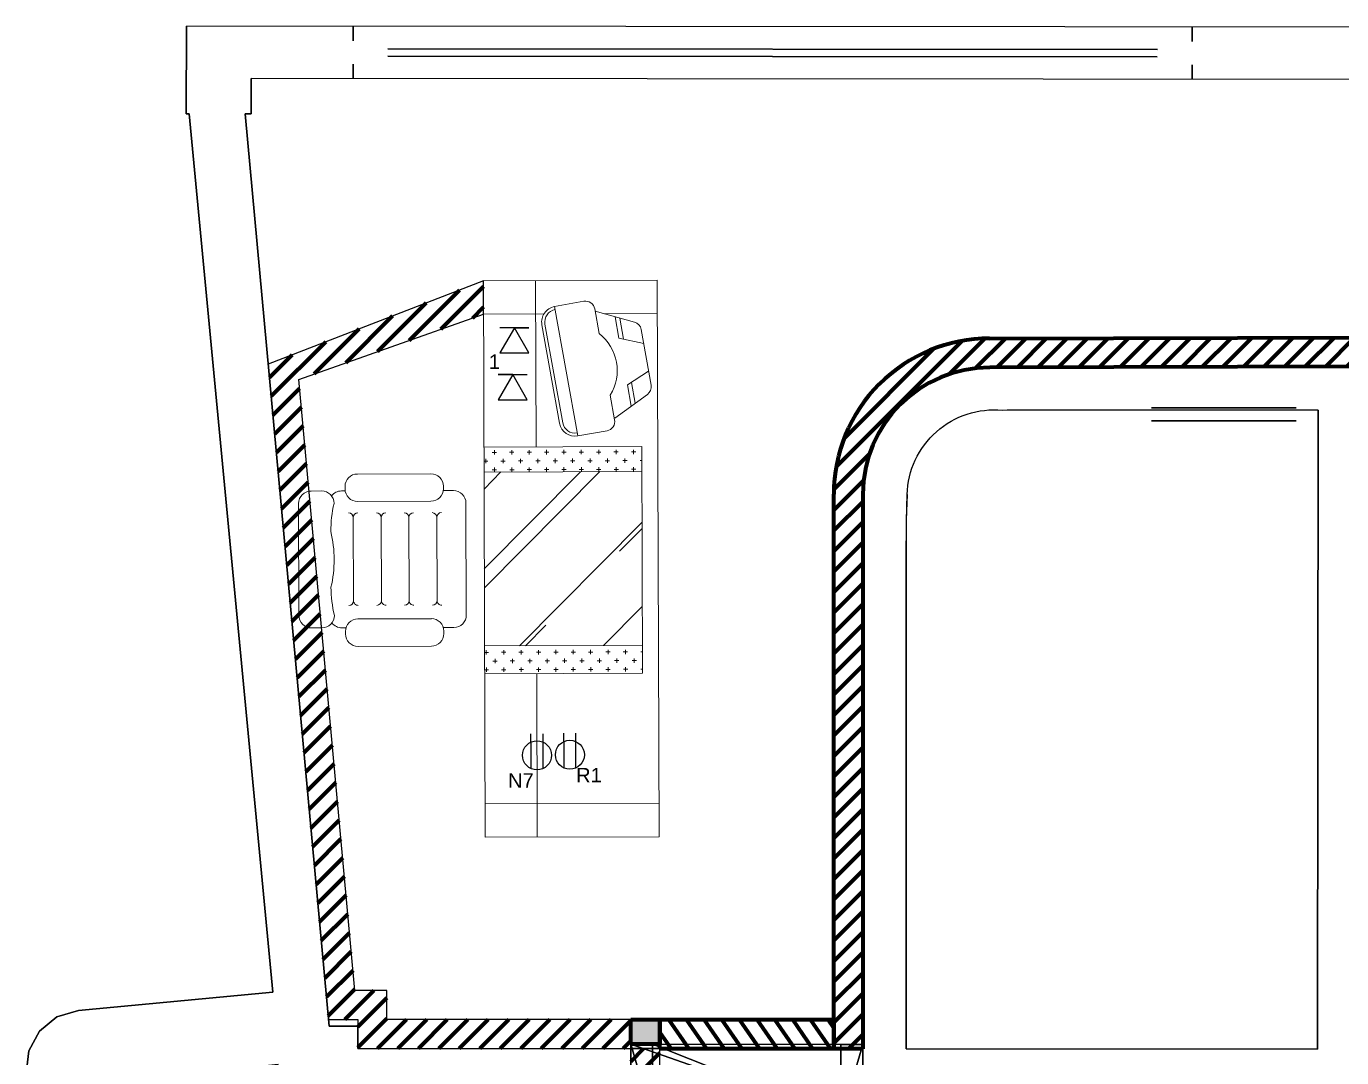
# Model space of a CAD drawing. Header units: metres. Extents: x -0.1 to 64.1, y -0.2 to 39.7.
# Drawn here: x 35.861 to 40.4, y 34.142 to 37.7 of the extents above; entities that cross this region are included whole.
import ezdxf

# ---------------------------------------------------------------- set-up
doc = ezdxf.new("R2010")
doc.units = ezdxf.units.M
doc.header["$LTSCALE"] = 0.2
doc.linetypes.add('ACAD_ISO02W100', pattern=[15, 12, -3])
for name, color, linetype in [('Canaletas', 4, 'Continuous'), ('Comunicacion', 1, 'Continuous'), ('Indicacion-Tabla', 7, 'Continuous'), ('Ruta de Cableado', 3, 'Continuous'), ('Tomacorrientes', 7, 'Continuous'), ('Voz', 160, 'Continuous'), ('www.dwgautocad.com', 7, 'Continuous')]:
    doc.layers.add(name, color=color, linetype=linetype)
doc.layers.add('DLX_CONT', color=7, linetype='Continuous', true_color=0x969696)
doc.layers.add('Muebles', color=9, linetype='Continuous', lineweight=5)
doc.layers.get('0').off()
doc.styles.get("Standard").update_dxf_attribs({"font": 'arial.ttf'})

# ---------------------------------------------------------------- blocks, each defined once
blk = doc.blocks.new('920_0_2')
mesh = blk.add_polyface()
corners = [(-1.3273, -0.0125, 0.88), (1.3273, -0.0125, -0.88), (1.3273, -0.0125, 0.88), (1.3273, -0.0125, -0.88), (-1.3273, -0.0125, 0.88), (-1.3273, -0.0125, -0.88), (-1.3273, 0.0125, -0.88), (1.3273, 0.0125, 0.88), (1.3273, 0.0125, -0.88), (1.3273, 0.0125, 0.88), (-1.3273, 0.0125, -0.88), (-1.3273, 0.0125, 0.88)]
mesh.append_faces([[corners[k] for k in face] for face in [(0, 1, 2), (3, 4, 5), (6, 7, 8), (9, 10, 11)]])
blk = doc.blocks.new('1002_0_2')
mesh = blk.add_polyface()
corners = [(-0.4, 0.14, 1), (0.4, -0.14, 1), (0.4, 0.14, 1), (0.4, -0.14, 1), (-0.4, 0.14, 1), (-0.4, -0.14, 1), (0.4, 0.14, 1), (0.4, -0.14, -1), (0.4, 0.14, -1), (0.4, -0.14, -1), (0.4, 0.14, 1), (0.4, -0.14, 1), (-0.4, 0.14, -1), (-0.4, -0.14, 1), (-0.4, 0.14, 1), (-0.4, -0.14, 1), (-0.4, 0.14, -1), (-0.4, -0.14, -1), (0.4, -0.14, -1), (0.325, -0.1175, -1), (0.4, 0.14, -1), (0.4, 0.14, -1), (0.325, -0.1175, -1), (0.325, 0.14, -1), (0.325, -0.1175, -1), (0.4, -0.14, -1), (0.325, -0.14, -1), (-0.325, -0.1175, -1), (-0.4, -0.14, -1), (-0.4, 0.14, -1), (-0.325, -0.1175, -1), (-0.4, 0.14, -1), (-0.325, 0.14, -1), (-0.4, -0.14, -1), (-0.325, -0.1175, -1), (-0.325, -0.14, -1), (-0.4, 0.14, 1), (-0.325, 0.14, 0.925), (-0.4, 0.14, -1), (-0.4, 0.14, -1), (-0.325, 0.14, 0.925), (-0.325, 0.14, -1), (0.4, 0.14, 1), (-0.325, 0.14, 0.925), (-0.4, 0.14, 1), (0.4, 0.14, 1), (0.325, 0.14, 0.925), (-0.325, 0.14, 0.925), (0.4, 0.14, -1), (0.325, 0.14, 0.925), (0.4, 0.14, 1), (0.325, 0.14, 0.925), (0.4, 0.14, -1), (0.325, 0.14, -1), (-0.325, -0.14, 0.925), (-0.4, -0.14, 1), (-0.4, -0.14, -1), (-0.325, -0.14, 0.925), (-0.4, -0.14, -1), (-0.325, -0.14, -1), (-0.325, -0.14, 0.925), (0.4, -0.14, 1), (-0.4, -0.14, 1), (0.325, -0.14, 0.925), (0.4, -0.14, 1), (-0.325, -0.14, 0.925), (0.325, -0.14, 0.925), (0.4, -0.14, -1), (0.4, -0.14, 1), (0.4, -0.14, -1), (0.325, -0.14, 0.925), (0.325, -0.14, -1), (-0.325, 0.14, 0.925), (0.325, -0.1175, 0.925), (-0.325, -0.1175, 0.925), (0.325, -0.1175, 0.925), (-0.325, 0.14, 0.925), (0.325, 0.14, 0.925), (0.325, 0.14, -1), (0.325, -0.1175, 0.925), (0.325, 0.14, 0.925), (0.325, -0.1175, 0.925), (0.325, 0.14, -1), (0.325, -0.1175, -1), (-0.325, 0.14, 0.925), (-0.325, -0.1175, -1), (-0.325, 0.14, -1), (-0.325, -0.1175, -1), (-0.325, 0.14, 0.925), (-0.325, -0.1175, 0.925)]
mesh.append_faces([[corners[k] for k in face] for face in [(0, 1, 2), (3, 4, 5), (6, 7, 8), (9, 10, 11), (12, 13, 14), (15, 16, 17), (18, 19, 20), (21, 22, 23), (24, 25, 26), (27, 28, 29), (30, 31, 32), (33, 34, 35), (36, 37, 38), (39, 40, 41), (42, 43, 44), (45, 46, 47), (48, 49, 50), (51, 52, 53), (54, 55, 56), (57, 58, 59), (60, 61, 62), (63, 64, 65), (66, 67, 68), (69, 70, 71), (72, 73, 74), (75, 76, 77), (78, 79, 80), (81, 82, 83), (84, 85, 86), (87, 88, 89)]])
blk = doc.blocks.new('1012_0_5')
mesh = blk.add_polyface()
corners = [(-0.25, -0.1125, 0.925), (0.25, -0.1125, -1), (0.25, -0.1125, 0.925), (0.25, -0.1125, -1), (-0.25, -0.1125, 0.925), (-0.25, -0.1125, -1)]
mesh.append_faces([[corners[k] for k in face] for face in [(0, 1, 2), (3, 4, 5)]])
blk = doc.blocks.new('1012_0_6')
mesh = blk.add_polyface()
corners = [(-0.25, -0.0675, 0.925), (0.25, -0.0675, -1), (-0.25, -0.0675, -1), (0.25, -0.0675, -1), (-0.25, -0.0675, 0.925), (0.25, -0.0675, 0.925)]
mesh.append_faces([[corners[k] for k in face] for face in [(0, 1, 2), (3, 4, 5)]])
blk = doc.blocks.new('A$C1A7470BA')
at = {"layer": 'Muebles'}
for p, q in [((1600, 1033.2), (0, 1033.2)), ((0, 1033.2), (0, 533.2)), ((96, 881.5), (96, 1033.2)), ((1504, 533.2), (1504, 1033.2)), ((1600, 533.2), (1600, 1033.2)), ((302, 1014.7), (141.5, 986.5)), ((302, 1014.7), (141.5, 986.5)), ((165.9, 922.6), (182.1, 993.6)), ((165.9, 922.6), (182.1, 993.6)), ((300.9, 946.4), (261.3, 1007.6)), ((300.9, 946.4), (261.3, 1007.6)), ((328.6, 1003.8), (395.9, 909.6)), ((328.6, 1003.8), (395.9, 909.6)), ((478.5, 987.1), (478.5, 533.2)), ((478.5, 987.1), (1130, 987.1)), ((518.5, 987.1), (518.5, 982.1)), ((550, 987.1), (550, 533.2)), ((696.6, 987.1), (1050, 633.7)), ((713.5, 987.1), (778.4, 922.2)), ((938.4, 987.1), (1050, 875.5)), ((1050, 987.1), (1050, 533.2)), ((1068.5, 987.1), (1068.5, 982.1)), ((1118.5, 987.1), (1118.5, 982.1)), ((1130, 987.1), (1130, 533.2)), ((88.3, 854.2), (120.2, 967.2)), ((293.5, 957.9), (353.8, 968.5)), ((293.5, 957.9), (353.8, 968.5)), ((300.9, 946.4), (362, 957.1)), ((300.9, 946.4), (362, 957.1)), ((487.2, 963.3), (499.7, 963.3)), ((493.5, 969.6), (493.5, 957.1)), ((537.2, 963.3), (549.7, 963.3)), ((543.5, 969.6), (543.5, 957.1)), ((1087.2, 963.3), (1099.7, 963.3)), ((1093.5, 969.6), (1093.5, 957.1)), ((104.6, 911.9), (165.9, 922.6)), ((104.6, 911.9), (165.9, 922.6)), ((108.4, 925.3), (168.9, 936)), ((108.4, 925.3), (168.9, 936)), ((330.1, 896.9), (401, 909.4)), ((330.1, 896.9), (401, 909.4)), ((487.2, 913.3), (499.7, 913.3)), ((493.5, 919.6), (493.5, 907.1)), ((512.2, 938.3), (524.7, 938.3)), ((518.5, 944.6), (518.5, 932.1)), ((537.2, 913.3), (549.7, 913.3)), ((543.5, 919.6), (543.5, 907.1)), ((1062.2, 938.3), (1074.7, 938.3)), ((1068.5, 944.6), (1068.5, 932.1)), ((1087.2, 913.3), (1099.7, 913.3)), ((1093.5, 919.6), (1093.5, 907.1)), ((1112.2, 938.3), (1124.7, 938.3)), ((1118.5, 944.6), (1118.5, 932.1)), ((432.3, 887.5), (447.1, 803.2)), ((432.3, 887.5), (447.1, 803.2)), ((512.2, 888.3), (524.7, 888.3)), ((518.5, 894.6), (518.5, 882.1)), ((1062.2, 888.3), (1074.7, 888.3)), ((1068.5, 894.6), (1068.5, 882.1)), ((1112.2, 888.3), (1124.7, 888.3)), ((1118.5, 894.6), (1118.5, 882.1)), ((81.9, 853.2), (152.9, 865.7)), ((81.9, 853.2), (152.9, 865.7)), ((88.3, 854.2), (88.3, 854.3)), ((487.2, 863.3), (499.7, 863.3)), ((493.5, 869.6), (493.5, 857.1)), ((512.2, 838.3), (524.7, 838.3)), ((518.5, 844.6), (518.5, 832.1)), ((537.2, 863.3), (549.7, 863.3)), ((543.5, 869.6), (543.5, 857.1)), ((550, 866.4), (883.2, 533.2)), ((1062.2, 838.3), (1074.7, 838.3)), ((1068.5, 844.6), (1068.5, 832.1)), ((1087.2, 863.3), (1099.7, 863.3)), ((1093.5, 869.6), (1093.5, 857.1)), ((1112.2, 838.3), (1124.7, 838.3)), ((1118.5, 844.6), (1118.5, 832.1)), ((74.9, 737.6), (60, 821.9)), ((74.9, 737.6), (60, 821.9)), ((74.9, 737.6), (447.1, 803.2)), ((74.9, 737.6), (447.1, 803.2)), ((487.2, 813.3), (499.7, 813.3)), ((493.5, 819.6), (493.5, 807.1)), ((518.5, 794.6), (518.5, 782.1)), ((537.2, 813.3), (549.7, 813.3)), ((543.5, 819.6), (543.5, 807.1)), ((550, 811.2), (828, 533.2)), ((1068.5, 794.6), (1068.5, 782.1)), ((1087.2, 813.3), (1099.7, 813.3)), ((1093.5, 819.6), (1093.5, 807.1)), ((1118.5, 794.6), (1118.5, 782.1)), ((409.1, 760), (125.4, 710)), ((409.1, 760), (125.4, 710)), ((487.2, 763.3), (499.7, 763.3)), ((493.5, 769.6), (493.5, 757.1)), ((512.2, 788.3), (524.7, 788.3)), ((537.2, 763.3), (549.7, 763.3)), ((543.5, 769.6), (543.5, 757.1)), ((1062.2, 788.3), (1074.7, 788.3)), ((1087.2, 763.3), (1099.7, 763.3)), ((1093.5, 769.6), (1093.5, 757.1)), ((1112.2, 788.3), (1124.7, 788.3)), ((83.7, 739.2), (83.7, 739.2)), ((83.7, 739.2), (83.7, 739.2)), ((410.6, 751.1), (127, 701.1)), ((410.6, 751.1), (127, 701.1)), ((493.5, 719.6), (493.5, 707.1)), ((512.2, 738.3), (524.7, 738.3)), ((518.5, 744.6), (518.5, 732.1)), ((543.5, 719.6), (543.5, 707.1)), ((1062.2, 738.3), (1074.7, 738.3)), ((1068.5, 744.6), (1068.5, 732.1)), ((1093.5, 719.6), (1093.5, 707.1)), ((1112.2, 738.3), (1124.7, 738.3)), ((1118.5, 744.6), (1118.5, 732.1)), ((478.5, 683.1), (0, 683.1)), ((96, 533.2), (96, 706.9)), ((487.2, 713.3), (499.7, 713.3)), ((512.2, 688.3), (524.7, 688.3)), ((518.5, 694.6), (518.5, 682.1)), ((537.2, 713.3), (549.7, 713.3)), ((990.5, 710.1), (1050, 650.6)), ((1062.2, 688.3), (1074.7, 688.3)), ((1068.5, 694.6), (1068.5, 682.1)), ((1087.2, 713.3), (1099.7, 713.3)), ((1112.2, 688.3), (1124.7, 688.3)), ((1118.5, 694.6), (1118.5, 682.1)), ((1130, 683.1), (1600, 683.1)), ((487.2, 663.3), (499.7, 663.3)), ((493.5, 669.6), (493.5, 657.1)), ((518.5, 644.6), (518.5, 632.1)), ((537.2, 663.3), (549.7, 663.3)), ((543.5, 669.6), (543.5, 657.1)), ((1068.5, 644.6), (1068.5, 632.1)), ((1087.2, 663.3), (1099.7, 663.3)), ((1093.5, 669.6), (1093.5, 657.1)), ((1118.5, 644.6), (1118.5, 632.1)), ((487.2, 613.3), (499.7, 613.3)), ((493.5, 619.6), (493.5, 607.1)), ((512.2, 638.3), (524.7, 638.3)), ((537.2, 613.3), (549.7, 613.3)), ((543.5, 619.6), (543.5, 607.1)), ((1062.2, 638.3), (1074.7, 638.3)), ((1087.2, 613.3), (1099.7, 613.3)), ((1093.5, 619.6), (1093.5, 607.1)), ((1112.2, 638.3), (1124.7, 638.3)), ((493.5, 569.6), (493.5, 557.1)), ((512.2, 588.3), (524.7, 588.3)), ((518.5, 594.6), (518.5, 582.1)), ((543.5, 569.6), (543.5, 557.1)), ((550, 582.1), (598.9, 533.2)), ((1062.2, 588.3), (1074.7, 588.3)), ((1068.5, 594.6), (1068.5, 582.1)), ((1093.5, 569.6), (1093.5, 557.1)), ((1112.2, 588.3), (1124.7, 588.3)), ((1118.5, 594.6), (1118.5, 582.1)), ((1600, 533.2), (0, 533.2)), ((487.2, 563.3), (499.7, 563.3)), ((512.2, 538.3), (524.7, 538.3)), ((518.5, 544.6), (518.5, 533.2)), ((537.2, 563.3), (549.7, 563.3)), ((1062.2, 538.3), (1074.7, 538.3)), ((1068.5, 544.6), (1068.5, 533.2)), ((1087.2, 563.3), (1099.7, 563.3)), ((1112.2, 538.3), (1124.7, 538.3)), ((1118.5, 544.6), (1118.5, 533.2)), ((638.8, 481.1), (960.9, 481.1)), ((590.3, 416.3), (597.6, 416.3)), ((603, 415.7), (603, 445.3)), ((1014.3, 416.3), (1006.9, 416.3)), ((554.5, 169.4), (554.5, 380.5)), ((633.4, 380.5), (633.4, 169.4)), ((918.7, 397.1), (679.9, 397.1)), ((971.2, 380.5), (971.2, 169.4)), ((1050.1, 169.4), (1050.1, 380.5)), ((918.7, 317.1), (679.9, 317.1)), ((918.7, 237.1), (679.9, 237.1)), ((918.7, 157.1), (679.9, 157.1)), ((597.6, 133.7), (590.3, 133.7)), ((603, 123.3), (603, 133.2)), ((996.7, 135.5), (996.7, 123.3)), ((1006.9, 133.7), (1014.3, 133.7)), ((603, 66), (603, 35.8)), ((996.7, 35.8), (996.7, 66)), ((638.8, 0), (960.9, 0))]:
    blk.add_line(p, q, dxfattribs=at)
at = {"layer": 'Muebles', "linetype": 'Continuous'}
blk.add_line((996.8, 445.3), (996.8, 413.7), dxfattribs=at)
at = {"layer": 'Muebles'}
for centre, radius, start, end in [((146.2, 959.9), 27, 99.9755, 164.2484), ((146.2, 959.9), 27, 99.9755, 164.2484), ((306.6, 988.1), 27, 35.5353, 99.9755), ((306.6, 988.1), 27, 35.5353, 99.9755), ((259, 782.2), 135, 58.1791, 141.8198), ((259, 782.2), 135, 58.1791, 141.8198), ((405.7, 882.8), 27, 9.9763, 99.9988), ((405.7, 882.8), 27, 9.9763, 99.9988), ((86.6, 826.6), 27, 99.9988, 189.9755), ((86.6, 826.6), 27, 99.9988, 189.9755), ((402.8, 795.4), 36, 280.0003, 9.9717), ((402.8, 795.4), 36, 280.0003, 9.9717), ((402.8, 795.4), 45, 280.0003, 9.9763), ((402.8, 795.4), 45, 280.0003, 9.9763), ((119.2, 745.4), 45, 189.9755, 280.0003), ((119.2, 745.4), 45, 189.9755, 280.0003), ((119.2, 745.4), 36, 189.9755, 280.0003), ((119.2, 745.4), 36, 189.9755, 280.0003), ((638.8, 445.3), 35.8, 90, 180), ((960.9, 445.3), 35.8, 0, 90), ((590.3, 380.5), 35.8, 90, 180), ((597.6, 380.5), 35.8, 0, 90), ((1006.9, 380.5), 35.8, 90, 180), ((1014.3, 380.5), 35.8, 0, 90), ((679.9, 410.6), 13.6, 180, 270), ((679.9, 383.5), 13.6, 90, 180), ((918.7, 410.6), 13.6, 270, 0), ((918.7, 383.5), 13.6, 0, 90), ((679.9, 330.6), 13.6, 180, 270), ((679.9, 303.5), 13.6, 90, 180), ((918.7, 330.6), 13.6, 270, 0), ((918.7, 303.5), 13.6, 0, 90), ((679.9, 250.6), 13.6, 180, 270), ((679.9, 223.5), 13.6, 90, 180), ((918.7, 250.6), 13.6, 270, 0), ((918.7, 223.5), 13.6, 0, 90), ((590.3, 169.4), 35.8, 180, 270), ((597.6, 169.4), 35.8, 270, 0), ((679.9, 170.6), 13.6, 180, 270), ((679.9, 143.5), 13.6, 90, 180), ((918.7, 170.6), 13.6, 270, 0), ((918.7, 143.5), 13.6, 0, 90), ((1006.9, 169.4), 35.8, 180, 270), ((1014.3, 169.4), 35.8, 270, 0), ((638.8, 123.3), 35.8, 180, 233.1301), ((960.9, 123.3), 35.8, 306.8699, 0), ((638.8, 66), 35.8, 90, 180), ((722.2, 462.3), 370.1, 256.9726, 269.6332), ((799.9, -240.7), 342.4, 76.4882, 103.5118), ((877.5, 462.3), 370.1, 270.3668, 283.0274), ((960.9, 66), 35.8, 0, 90), ((638.8, 35.8), 35.8, 180, 270), ((960.9, 35.8), 35.8, 270, 0)]:
    blk.add_arc(centre, radius, start, end, dxfattribs=at)
blk = doc.blocks.new('Tomacorriente')
at = {"layer": 'Tomacorrientes'}
for p, q in [((0.0453, 0.0211), (-0.0453, 0.0211)), ((0.0453, 0.0211), (0.0743, 0.0211)), ((-0.0453, -0.0211), (0.0453, -0.0211)), ((0.0453, -0.0211), (0.0743, -0.0211))]:
    blk.add_line(p, q, dxfattribs=at)
blk.add_circle((0, 0), 0.05, dxfattribs=at)
blk = doc.blocks.new('Datos')
at = {"layer": 'Comunicacion'}
for p, q in [((-0.0433, 0.05), (-0.0433, -0.05)), ((0.0433, 0), (-0.0433, 0.05)), ((-0.0433, 0.05), (-0.0433, -0.05)), ((0.0433, -0.05), (0.0433, 0.05)), ((-0.0433, -0.05), (0.0433, 0)), ((0.0433, 0), (0.0433, -0.05)), ((0.0433, -0.05), (0.0433, -0.05))]:
    blk.add_line(p, q, dxfattribs=at)
blk = doc.blocks.new('VOZ')
at = {"layer": 'Voz'}
for p, q in [((0.0577, 0), (-0.0289, 0.05)), ((0.0577, 0), (-0.0289, 0.05)), ((-0.0289, 0.05), (-0.0289, -0.05)), ((0.0577, 0), (0.0577, 0.05)), ((0.0577, 0.05), (0.0577, 0)), ((-0.0289, -0.05), (0.0577, 0)), ((0.0577, 0), (0.0577, -0.05))]:
    blk.add_line(p, q, dxfattribs=at)

msp = doc.modelspace()

# ---------------------------------------------------------------- hatches: boundary and pattern name
at = {"layer": 'Canaletas', "linetype": 'ACAD_ISO02W100', "lineweight": 100}
h = msp.add_hatch(dxfattribs=at)
h.set_pattern_fill('_USER', color=256, scale=0.05, angle=45, pattern_type=0)
h.set_pattern_definition([(45, (0, 0), (-0.03535534, 0.03535534), [])])
h.paths.add_polyline_path([(40.4685, 36.626), (39.1823, 36.6233, 0.412952), (38.6471, 36.0857), (38.6472, 34.2725), (38.6471, 34.1728), (38.7471, 34.1727), (38.7471, 36.0818, -0.414837), (39.1857, 36.5233), (40.4687, 36.526)])
h.paths.add_polyline_path([(36.8015, 36.4821), (37.4391, 36.7072), (37.4387, 36.8223), (36.6962, 36.5349), (36.7148, 36.3322), (36.9039, 34.2737), (37.0057, 34.2737), (37.0056, 34.1737), (37.9473, 34.173), (37.9474, 34.273), (37.1057, 34.2735), (37.1058, 34.3736), (36.9949, 34.3737)])
h.paths.add_polyline_path([(38.0472, 34.1729), (37.9473, 34.173), (37.9471, 33.923), (37.0055, 33.9237), (37.0054, 33.8699), (36.7296, 33.8701), (36.7298, 34.1184), (36.2752, 34.0709), (36.2062, 34.0355), (36.1331, 33.8619), (36.2719, 32.3502), (36.3715, 32.3593), (36.2327, 33.8705), (36.2855, 33.9724), (36.6301, 34.0097), (36.6296, 33.7702), (37.1054, 33.7699), (37.1054, 33.8236), (38.0468, 33.8229)])
h.paths.add_polyline_path([(40.7984, 34.2711), (40.5684, 34.2712), (40.5684, 36.526), (40.4687, 36.526), (40.4668, 34.1713), (40.6983, 34.1711), (40.6965, 31.6154), (40.7965, 31.6153)])
h = msp.add_hatch(color=256, dxfattribs=at)
h.dxf.hatch_style = 1
h.paths.add_polyline_path([(38.0473, 34.273), (37.9474, 34.273), (37.9476, 34.1879), (38.0473, 34.1879)])
h.paths.add_polyline_path([(40.5684, 36.626), (40.4685, 36.626), (40.4687, 36.526), (40.5684, 36.526)])
h.paths.add_polyline_path([(40.7965, 31.6153), (40.6965, 31.6154), (40.6965, 31.5154), (40.7965, 31.5153)])
h = msp.add_hatch(dxfattribs=at)
h.set_pattern_fill('_USER', color=256, scale=0.05, angle=125, pattern_type=0)
h.set_pattern_definition([(125, (0, 0), (-0.0409576, -0.02867882), [])])
h.paths.add_polyline_path([(38.6471, 34.2729), (38.0474, 34.2729), (38.0474, 34.1728), (38.6471, 34.1728)])

# ---------------------------------------------------------------- linework, layer by layer
at = {"layer": 'Canaletas'}
msp.add_line((39.1854, 36.5233), (39.1854, 36.5233), dxfattribs=at)
for points in [[(37.9474, 34.273), (37.1057, 34.2735), (37.1058, 34.3736), (36.9949, 34.3737), (36.8015, 36.4821), (37.4391, 36.7072), (37.4387, 36.8223), (36.6962, 36.5349), (36.6962, 36.5349), (36.7148, 36.3322), (36.9039, 34.2737), (37.0057, 34.2737), (37.0056, 34.1737), (37.9477, 34.173)], [(36.3715, 32.3593), (36.2327, 33.8705), (36.2855, 33.9724), (36.6301, 34.0097), (36.6296, 33.7702), (37.1054, 33.7699), (37.1054, 33.8236), (38.0468, 33.8229), (38.0472, 34.1733), (37.9473, 34.173), (37.9471, 33.923), (37.0055, 33.9237), (37.0054, 33.8699), (36.7296, 33.8701), (36.7298, 34.1184), (36.2752, 34.0709), (36.2062, 34.0355), (36.1331, 33.8619), (36.2719, 32.3502)]]:
    msp.add_lwpolyline(points, close=True, dxfattribs=at)
at = {"layer": 'Canaletas', "linetype": 'ACAD_ISO02W100', "lineweight": 100}
msp.add_lwpolyline([(38.6472, 34.273), (38.6472, 34.2725), (38.6471, 36.0857, -0.414252), (39.1847, 36.6233), (40.4685, 36.626), (40.4687, 36.526), (39.1857, 36.5233, 0.412344), (38.7471, 36.0856), (38.7471, 34.1727), (38.6471, 34.1728)], format="xyb", close=True, dxfattribs=at)
at = {"layer": 'Canaletas'}
for points in [[(37.1057, 34.2736), (37.1058, 34.3736), (36.9949, 34.3737)], [(37.9473, 34.173), (37.9474, 34.273)], [(37.9473, 34.173), (38.0473, 34.1729), (38.0474, 34.2729)]]:
    msp.add_lwpolyline(points, dxfattribs=at)
at = {"layer": 'Canaletas', "linetype": 'ACAD_ISO02W100', "lineweight": 100}
for points in [[(37.9474, 34.273), (38.0473, 34.273), (38.0473, 34.1879), (37.9474, 34.1879)], [(38.0474, 34.2729), (38.6471, 34.2729), (38.6471, 34.1728), (38.0474, 34.1728)]]:
    msp.add_lwpolyline(points, close=True, dxfattribs=at)
at = {"layer": 'DLX_CONT'}
msp.add_lwpolyline([(38.7471, 36.0272), (38.7471, 36.0849, -0.415401), (39.1871, 36.5233, 1.014292)], format="xyb", dxfattribs=at)
msp.add_lwpolyline([(40.3168, 34.1714), (38.8973, 34.1724), (38.8973, 35.8424, -0.006861), (38.9006, 36.0848, -0.434111), (39.2293, 36.3756), (39.6683, 36.3766), (40.3183, 36.3761)], format="xyb", close=True, dxfattribs=at)
for points in [[(36.4137, 37.7002, 0), (36.4134, 37.3981, 0)], [(36.4137, 37.7002, 0), (36.4134, 37.3981, 0)], [(48.5375, 37.6919, 0), (36.4137, 37.7002, 0)], [(48.5375, 37.6919, 0), (36.4137, 37.7002, 0)], [(36.6375, 37.5199, 0), (36.6374, 37.3979, 0)], [(36.6375, 37.5199, 0), (36.6374, 37.3979, 0)], [(43.4703, 37.5145, 0), (36.6375, 37.5199, 0)], [(43.4703, 37.5145, 0), (36.6375, 37.5199, 0)], [(36.4134, 37.3981, 0), (36.4232, 37.3981, 0)], [(36.4134, 37.3981, 0), (36.4232, 37.3981, 0)], [(36.4232, 37.3981, 0), (36.7115, 34.3677, 0)], [(36.4232, 37.3981, 0), (36.7115, 34.3677, 0)], [(36.6374, 37.3979, 0), (36.6169, 37.3979, 0)], [(36.6169, 37.3979, 0), (36.906, 34.2503, 0)], [(36.6374, 37.3979, 0), (36.6169, 37.3979, 0)], [(36.6169, 37.3979, 0), (36.906, 34.2503, 0)], [(39.1871, 36.5233, 0), (39.6684, 36.5266, 0)], [(39.1871, 36.5233, 0), (39.6684, 36.5266, 0)], [(39.6684, 36.5266, 0), (40.4684, 36.526, 0)], [(39.6684, 36.5266, 0), (40.4684, 36.526, 0)], [(40.2784, 36.3762, 0), (39.2473, 36.3769, 0)], [(40.3183, 36.3761, 0), (40.2784, 36.3762, 0)], [(40.3183, 36.3761, 0), (40.2784, 36.3762, 0)], [(40.3168, 34.1714, 0), (40.3183, 36.3761, 0)], [(40.3168, 34.1714, 0), (40.3183, 36.3761, 0)], [(38.9006, 36.0848, 0), (38.8969, 35.998, 0)], [(38.9006, 36.0848, 0), (38.8969, 35.998, 0)], [(38.7471, 34.1725, 0), (38.7471, 36.0272, 0)], [(38.7471, 34.1725, 0), (38.7471, 36.0272, 0)], [(38.8969, 35.998, 0), (38.8973, 35.8424, 0)], [(38.8969, 35.998, 0), (38.8973, 35.8424, 0)], [(38.8973, 35.8424, 0), (38.8973, 35.4324, 0)], [(38.8973, 35.8424, 0), (38.8973, 35.4324, 0)], [(38.8973, 35.4324, 0), (38.8973, 34.1724, 0)], [(38.8973, 35.4324, 0), (38.8973, 34.1724, 0)], [(36.7115, 34.3677, 0), (36.0418, 34.3049, 0)], [(36.7115, 34.3677, 0), (36.0418, 34.3049, 0)], [(35.9671, 34.2827, 0), (35.9066, 34.2335, 0)], [(35.9671, 34.2827, 0), (35.9066, 34.2335, 0)], [(36.0418, 34.3049, 0), (35.9671, 34.2827, 0)], [(36.0418, 34.3049, 0), (35.9671, 34.2827, 0)], [(35.9066, 34.2335, 0), (35.8695, 34.165, 0)], [(35.9066, 34.2335, 0), (35.8695, 34.165, 0)], [(36.906, 34.2503, 0), (37.0057, 34.2502, 0)], [(36.906, 34.2503, 0), (37.0057, 34.2502, 0)], [(37.0057, 34.2502, 0), (37.0056, 34.1737, 0)], [(37.0057, 34.2502, 0), (37.0056, 34.1737, 0)], [(35.8695, 34.165, 0), (35.8613, 34.0875, 0)], [(35.8695, 34.165, 0), (35.8613, 34.0875, 0)], [(37.0056, 34.1737, 0), (37.9473, 34.173, 0)], [(37.9473, 34.173, 0), (38.7471, 34.1725, 0)], [(37.9473, 34.173, 0), (38.7471, 34.1725, 0)], [(38.8973, 34.1724, 0), (40.3168, 34.1714, 0)], [(38.8973, 34.1724, 0), (40.3168, 34.1714, 0)]]:
    msp.add_polyline3d(points, dxfattribs=at)
at = {"layer": 'Ruta de Cableado'}
msp.add_lwpolyline([(37.9467, 34.1735), (38.7471, 34.1725), (38.7471, 36.0853, -0.414629), (39.1857, 36.5233), (40.4684, 36.526), (40.4668, 34.1713), (40.6983, 34.1711), (40.6965, 31.5154), (41.0726, 31.5152)], format="xyb", dxfattribs=at)

# ---------------------------------------------------------------- block references
at = {"layer": 'DLX_CONT'}
for name, p, rotation in [('920_0_2', (38.4365, 37.6087, 1), 179.9608548086469), ('1012_0_6', (39.9934, 36.4514, 1), 359.9608548086469), ('1012_0_5', (39.9934, 36.4514, 1), 359.9608548086469), ('1002_0_2', (38.3472, 34.0477, 1), 359.9608548086469)]:
    msp.add_blockref(name, p, dxfattribs=dict(at, rotation=rotation))
at = {"layer": 'Voz', "rotation": 89.96085480864697}
for name, p in [('Datos', (37.5457, 36.6164)), ('VOZ', (37.5395, 36.4408)), ('Tomacorriente', (37.6234, 35.1849)), ('Tomacorriente', (37.7368, 35.1869))]:
    msp.add_blockref(name, p, dxfattribs=at)
at = {"layer": 'www.dwgautocad.com', "xscale": 0.001200000000000012, "yscale": 0.001200000000000012, "zscale": 0.001200000000000012, "rotation": 270.18300558044}
msp.add_blockref('A$C1A7470BA', (36.7985, 36.8203), dxfattribs=at)

# ---------------------------------------------------------------- texts
at = {"layer": 'Comunicacion', "insert": (37.4573, 36.5683), "char_height": 0.05, "width": 0.174042, "attachment_point": 1}
msp.add_mtext('1', dxfattribs=at)
at = {"layer": 'Indicacion-Tabla', "char_height": 0.05, "width": 0.174042, "attachment_point": 1}
for s, insert in [('R1', (37.7579, 35.1416)), ('N7', (37.523, 35.1232))]:
    msp.add_mtext(s, dxfattribs=dict(at, insert=insert))

# ---------------------------------------------------------------- meshes
at = {"layer": 'DLX_CONT'}
mesh = msp.add_polyface(dxfattribs=at)
corners = [(48.5329, 33.0991, 2.8), (49.2748, 33.0986), (49.2748, 33.0986, 2.8), (49.2748, 33.0986), (48.5329, 33.0991, 2.8), (48.5329, 33.0991), (40.5446, 30.2058, 2.8), (48.5323, 30.1948), (48.5323, 30.1948, 2.8), (48.5323, 30.1948), (40.5446, 30.2058, 2.8), (40.5446, 30.2058), (40.5471, 33.9212, 2.8), (40.5446, 30.2058), (40.5446, 30.2058, 2.8), (40.5446, 30.2058), (40.5471, 33.9212, 2.8), (40.5471, 33.9212), (39.547, 33.9212, 2.8), (40.5471, 33.9212), (40.5471, 33.9212, 2.8), (40.5471, 33.9212), (39.547, 33.9212, 2.8), (39.547, 33.9212), (39.5452, 31.2969), (39.5466, 33.2806, 2.3), (39.5452, 31.2969, 2.8), (39.547, 33.9211, 2.3), (39.547, 33.9212), (39.547, 33.9212, 2.8), (39.547, 33.9211, 0.8), (39.547, 33.9212), (39.547, 33.9211, 2.3), (39.5452, 31.2969, 2.8), (39.547, 33.9211, 2.3), (39.547, 33.9212, 2.8), (39.5452, 31.2969, 2.8), (39.5466, 33.2806, 2.3), (39.547, 33.9211, 2.3), (39.5452, 31.2969), (39.5466, 33.2806, 0.8), (39.5466, 33.2806, 2.3), (39.547, 33.9212), (39.5466, 33.2806, 0.8), (39.5452, 31.2969), (39.5466, 33.2806, 0.8), (39.547, 33.9212), (39.547, 33.9211, 0.8), (39.5452, 31.2969), (37.5733, 31.2983, 0.8), (36.9862, 31.2987), (36.9862, 31.2987, 2.8), (39.0217, 31.2973, 2.3), (39.5452, 31.2969, 2.8), (36.9862, 31.2987, 2.8), (37.5733, 31.2983, 2.3), (39.0217, 31.2973, 2.3), (39.0217, 31.2973, 2.3), (39.5452, 31.2969), (39.5452, 31.2969, 2.8), (39.0217, 31.2973, 0.8), (39.5452, 31.2969), (39.0217, 31.2973, 2.3), (36.9862, 31.2987), (37.5733, 31.2983, 2.3), (36.9862, 31.2987, 2.8), (36.9862, 31.2987), (37.5733, 31.2983, 0.8), (37.5733, 31.2983, 2.3), (37.5733, 31.2983, 0.8), (39.5452, 31.2969), (39.0217, 31.2973, 0.8), (37.0022, 31.1249, 2.8), (36.9862, 31.2987), (36.9862, 31.2987, 2.8), (36.9862, 31.2987), (37.0022, 31.1249, 2.8), (37.0022, 31.1249), (36.3403, 31.0629, 2.8), (37.0022, 31.1249), (37.0022, 31.1249, 2.8), (37.0022, 31.1249), (36.3403, 31.0629, 2.8), (36.3403, 31.0629), (36.2626, 31.0709, 2.8), (36.3403, 31.0629), (36.3403, 31.0629, 2.8), (36.3403, 31.0629), (36.2626, 31.0709, 2.8), (36.2626, 31.0709), (36.1939, 31.1081, 2.8), (36.2626, 31.0709), (36.2626, 31.0709, 2.8), (36.2626, 31.0709), (36.1939, 31.1081, 2.8), (36.1939, 31.1081), (36.1447, 31.1688, 2.8), (36.1939, 31.1081), (36.1939, 31.1081, 2.8), (36.1939, 31.1081), (36.1447, 31.1688, 2.8), (36.1447, 31.1688), (36.1225, 31.2437, 2.8), (36.1447, 31.1688), (36.1447, 31.1688, 2.8), (36.1447, 31.1688), (36.1225, 31.2437, 2.8), (36.1225, 31.2437), (35.8613, 34.0875, 2.8), (36.1225, 31.2437), (36.1225, 31.2437, 2.8), (36.1225, 31.2437), (35.8613, 34.0875, 2.8), (35.8613, 34.0875), (35.8695, 34.165, 2.8), (35.8613, 34.0875), (35.8613, 34.0875, 2.8), (35.8613, 34.0875), (35.8695, 34.165, 2.8), (35.8695, 34.165), (35.9066, 34.2335, 2.8), (35.8695, 34.165), (35.8695, 34.165, 2.8), (35.8695, 34.165), (35.9066, 34.2335, 2.8), (35.9066, 34.2335), (35.9671, 34.2827, 2.8), (35.9066, 34.2335), (35.9066, 34.2335, 2.8), (35.9066, 34.2335), (35.9671, 34.2827, 2.8), (35.9671, 34.2827), (36.0418, 34.3049, 2.8), (35.9671, 34.2827), (35.9671, 34.2827, 2.8), (35.9671, 34.2827), (36.0418, 34.3049, 2.8), (36.0418, 34.3049), (36.7115, 34.3677, 2.8), (36.0418, 34.3049), (36.0418, 34.3049, 2.8), (36.0418, 34.3049), (36.7115, 34.3677, 2.8), (36.7115, 34.3677), (36.4232, 37.3981, 2.8), (36.7115, 34.3677), (36.7115, 34.3677, 2.8), (36.7115, 34.3677), (36.4232, 37.3981, 2.8), (36.4232, 37.3981), (36.4134, 37.3981, 2.8), (36.4232, 37.3981), (36.4232, 37.3981, 2.8), (36.4232, 37.3981), (36.4134, 37.3981, 2.8), (36.4134, 37.3981), (36.4137, 37.7002, 2.8), (36.4134, 37.3981), (36.4134, 37.3981, 2.8), (36.4134, 37.3981), (36.4137, 37.7002, 2.8), (36.4137, 37.7002), (49.2763, 35.164, 2.8), (48.5401, 35.1633), (48.5401, 35.1633, 2.8), (48.5401, 35.1633), (49.2763, 35.164, 2.8), (49.2763, 35.164), (49.2748, 33.0986, 2.8), (49.2763, 35.164), (49.2763, 35.164, 2.8), (49.2763, 35.164), (49.2748, 33.0986, 2.8), (49.2748, 33.0986)]
mesh.append_faces([[corners[k] for k in face] for face in [(0, 1, 2), (3, 4, 5), (6, 7, 8), (9, 10, 11), (12, 13, 14), (15, 16, 17), (18, 19, 20), (21, 22, 23), (24, 25, 26), (27, 28, 29), (30, 31, 32), (33, 34, 35), (36, 37, 38), (39, 40, 41), (42, 43, 44), (45, 46, 47), (48, 49, 50), (51, 52, 53), (54, 55, 56), (57, 58, 59), (60, 61, 62), (63, 64, 65), (66, 67, 68), (69, 70, 71), (72, 73, 74), (75, 76, 77), (78, 79, 80), (81, 82, 83), (84, 85, 86), (87, 88, 89), (90, 91, 92), (93, 94, 95), (96, 97, 98), (99, 100, 101), (102, 103, 104), (105, 106, 107), (108, 109, 110), (111, 112, 113), (114, 115, 116), (117, 118, 119), (120, 121, 122), (123, 124, 125), (126, 127, 128), (129, 130, 131), (132, 133, 134), (135, 136, 137), (138, 139, 140), (141, 142, 143), (144, 145, 146), (147, 148, 149), (150, 151, 152), (153, 154, 155), (156, 157, 158), (159, 160, 161), (162, 163, 164), (165, 166, 167), (168, 169, 170), (171, 172, 173)]])
mesh = msp.add_polyface(dxfattribs=at)
corners = [(36.9893, 37.6998, 2), (36.9893, 37.6496), (36.9893, 37.6998), (36.9893, 37.6496), (36.9893, 37.6998, 2), (36.9893, 37.6496, 2)]
mesh.append_faces([[corners[k] for k in face] for face in [(0, 1, 2), (3, 4, 5)]])
mesh = msp.add_polyface(dxfattribs=at)
corners = [(39.8838, 37.6978), (39.8838, 37.6477, 2), (39.8838, 37.6978, 2), (39.8838, 37.6477, 2), (39.8838, 37.6978), (39.8838, 37.6477)]
mesh.append_faces([[corners[k] for k in face] for face in [(0, 1, 2), (3, 4, 5)]])
mesh = msp.add_polyface(dxfattribs=at)
corners = [(36.9892, 37.57, 2), (36.9892, 37.5197), (36.9892, 37.57), (36.9892, 37.5197), (36.9892, 37.57, 2), (36.9892, 37.5197, 2)]
mesh.append_faces([[corners[k] for k in face] for face in [(0, 1, 2), (3, 4, 5)]])
mesh = msp.add_polyface(dxfattribs=at)
corners = [(39.8837, 37.5677, 2), (39.8837, 37.5173), (39.8837, 37.5677), (39.8837, 37.5173), (39.8837, 37.5677, 2), (39.8837, 37.5173, 2)]
mesh.append_faces([[corners[k] for k in face] for face in [(0, 1, 2), (3, 4, 5)]])
mesh = msp.add_polyface(dxfattribs=at)
corners = [(36.6169, 37.3979, 2.8), (36.906, 34.2503), (36.6169, 37.3979), (36.906, 34.2503), (36.6169, 37.3979, 2.8), (36.906, 34.2503, 2.8), (36.6169, 37.3979, 2.8), (36.6374, 37.3979), (36.6374, 37.3979, 2.8), (36.6374, 37.3979), (36.6169, 37.3979, 2.8), (36.6169, 37.3979), (36.6374, 37.3979, 2.8), (36.6375, 37.5199), (36.6375, 37.5199, 2.8), (36.6375, 37.5199), (36.6374, 37.3979, 2.8), (36.6374, 37.3979)]
mesh.append_faces([[corners[k] for k in face] for face in [(0, 1, 2), (3, 4, 5), (6, 7, 8), (9, 10, 11), (12, 13, 14), (15, 16, 17)]])
mesh = msp.add_polyface(dxfattribs=at)
corners = [(37.0056, 34.1737, 2.8), (37.0057, 34.2502), (37.0057, 34.2502, 2.8), (37.0057, 34.2502), (37.0056, 34.1737, 2.8), (37.0056, 34.1737), (37.0057, 34.2502, 2.8), (36.906, 34.2503), (36.906, 34.2503, 2.8), (36.906, 34.2503), (37.0057, 34.2502, 2.8), (37.0057, 34.2502)]
mesh.append_faces([[corners[k] for k in face] for face in [(0, 1, 2), (3, 4, 5), (6, 7, 8), (9, 10, 11)]])
mesh = msp.add_polyface(dxfattribs=at)
corners = [(38.7473, 34.1875, 2), (38.7471, 34.2225, 2), (38.7473, 34.2225, 2), (38.7471, 34.2225, 2), (38.7473, 34.1875, 2), (38.7471, 34.1875, 2)]
mesh.append_faces([[corners[k] for k in face] for face in [(0, 1, 2), (3, 4, 5)]])
mesh = msp.add_polyface(dxfattribs=at)
corners = [(38.7473, 34.2225), (38.7473, 34.1875, 2), (38.7473, 34.2225, 2), (38.7473, 34.1875, 2), (38.7473, 34.2225), (38.7473, 34.1875), (38.7471, 34.2225), (38.7473, 34.2225, 2), (38.7471, 34.2225, 2), (38.7473, 34.2225, 2), (38.7471, 34.2225), (38.7473, 34.2225)]
mesh.append_faces([[corners[k] for k in face] for face in [(0, 1, 2), (3, 4, 5), (6, 7, 8), (9, 10, 11)]])

doc.saveas('drawing.dxf')
